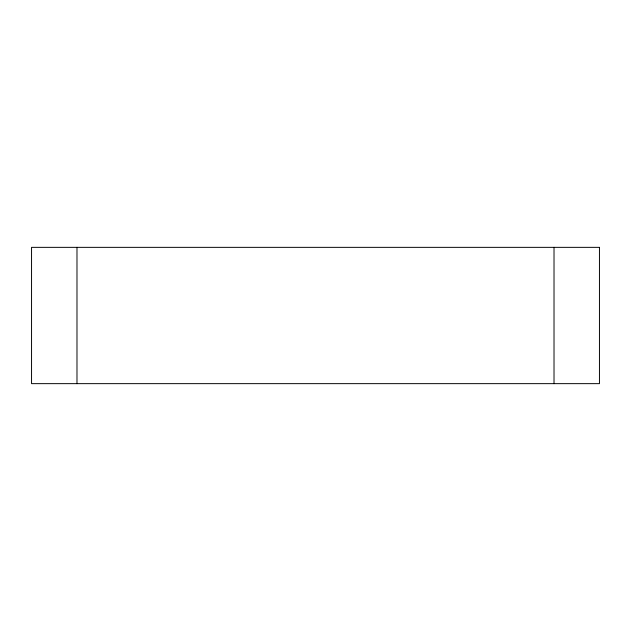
<?xml version="1.0" encoding="UTF-8"?>
<svg xmlns="http://www.w3.org/2000/svg" width="631" height="631" viewBox="0 0 631 631"><rect width="100%" height="100%" fill="white"/><g stroke="black" fill="none" stroke-linecap="round" stroke-linejoin="round"><path stroke-width="0.95" d="M554.018 247.352L554.018 383.648M76.982 247.352L76.982 383.648M599.45 247.352L31.55 247.352L31.55 383.648L599.45 383.648L599.45 247.352"/></g></svg>
